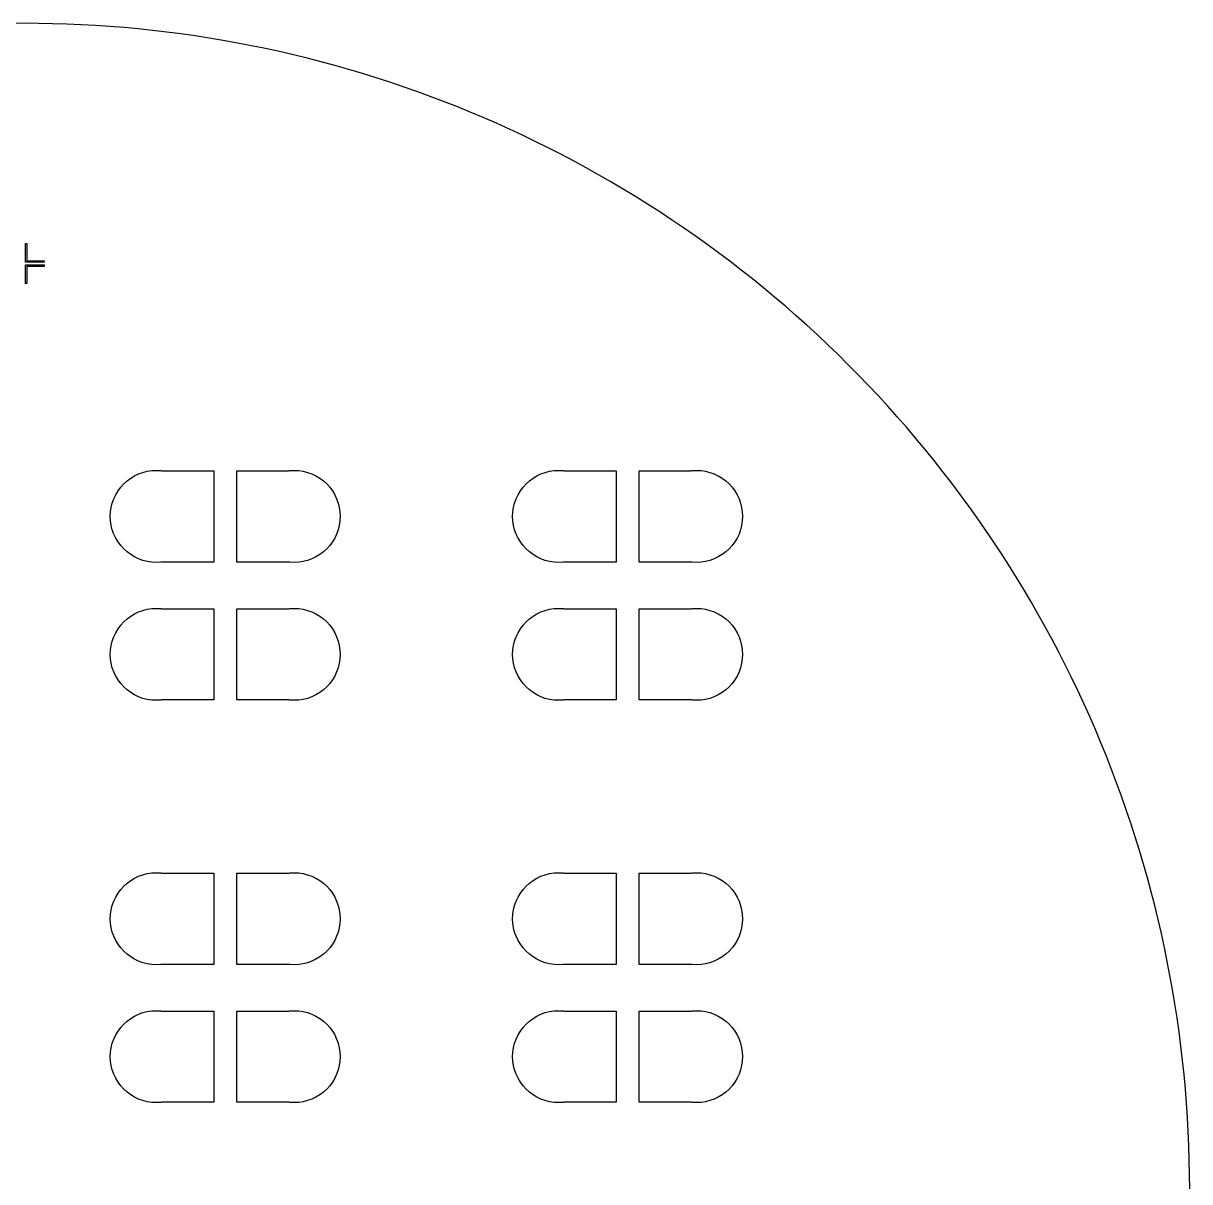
# Model space of a CAD drawing. Extents: x -18 to 83, y -18 to 83.
# Drawn here: x 32.2 to 83, y 32.6 to 83 of the extents above; entities that cross this region are included whole.
import ezdxf

# ---------------------------------------------------------------- set-up
doc = ezdxf.new("R2010")
doc.units = 0

msp = doc.modelspace()

# ---------------------------------------------------------------- linework, layer by layer
for p, q in [((32.25, 82.95), (31.6278, 82.9462)), ((32.8722, 82.9462), (32.25, 82.95)), ((33.4942, 82.9347), (32.8722, 82.9462)), ((34.1161, 82.9156), (33.4942, 82.9347)), ((34.7377, 82.8889), (34.1161, 82.9156)), ((35.3589, 82.8546), (34.7377, 82.8889)), ((35.9797, 82.8126), (35.3589, 82.8546)), ((36.5999, 82.763), (35.9797, 82.8126)), ((37.2195, 82.7059), (36.5999, 82.763)), ((37.8383, 82.6411), (37.2195, 82.7059)), ((38.4562, 82.5687), (37.8383, 82.6411)), ((39.0732, 82.4888), (38.4562, 82.5687)), ((39.6892, 82.4012), (39.0732, 82.4888)), ((40.3041, 82.3062), (39.6892, 82.4012)), ((40.9178, 82.2036), (40.3041, 82.3062)), ((41.5301, 82.0934), (40.9178, 82.2036)), ((42.1411, 81.9758), (41.5301, 82.0934)), ((42.7505, 81.8507), (42.1411, 81.9758)), ((43.3584, 81.7181), (42.7505, 81.8507)), ((43.9646, 81.578), (43.3584, 81.7181)), ((44.5691, 81.4306), (43.9646, 81.578)), ((45.1717, 81.2757), (44.5691, 81.4306)), ((45.7723, 81.1134), (45.1717, 81.2757)), ((46.3709, 80.9438), (45.7723, 81.1134)), ((46.9674, 80.7669), (46.3709, 80.9438)), ((47.5617, 80.5826), (46.9674, 80.7669)), ((48.1537, 80.3911), (47.5617, 80.5826)), ((48.7432, 80.1923), (48.1537, 80.3911)), ((49.3303, 79.9863), (48.7432, 80.1923)), ((49.9148, 79.7731), (49.3303, 79.9863)), ((50.4967, 79.5527), (49.9148, 79.7731)), ((51.0758, 79.3253), (50.4967, 79.5527)), ((51.652, 79.0907), (51.0758, 79.3253)), ((52.2254, 78.8491), (51.652, 79.0907)), ((52.7957, 78.6004), (52.2254, 78.8491)), ((53.363, 78.3448), (52.7957, 78.6004)), ((53.927, 78.0822), (53.363, 78.3448)), ((54.4878, 77.8128), (53.927, 78.0822)), ((55.0453, 77.5365), (54.4878, 77.8128)), ((55.5993, 77.2533), (55.0453, 77.5365)), ((56.1498, 76.9634), (55.5993, 77.2533)), ((56.6967, 76.6667), (56.1498, 76.9634)), ((57.2399, 76.3634), (56.6967, 76.6667)), ((57.7794, 76.0534), (57.2399, 76.3634)), ((58.315, 75.7368), (57.7794, 76.0534)), ((58.8467, 75.4137), (58.315, 75.7368)), ((59.3744, 75.0841), (58.8467, 75.4137)), ((59.898, 74.748), (59.3744, 75.0841)), ((60.4174, 74.4055), (59.898, 74.748)), ((60.9326, 74.0567), (60.4174, 74.4055)), ((61.4435, 73.7015), (60.9326, 74.0567)), ((61.95, 73.3402), (61.4435, 73.7015)), ((32.3125, 72.5625), (32.3125, 73.375)), ((32.3125, 73.375), (32.375, 73.375)), ((32.375, 73.375), (32.375, 72.625)), ((62.452, 72.9726), (61.95, 73.3402)), ((33.125, 72.5625), (32.3125, 72.5625)), ((32.375, 72.625), (33.125, 72.625)), ((33.125, 72.625), (33.125, 72.5625)), ((62.9494, 72.5989), (62.452, 72.9726)), ((63.4422, 72.2192), (62.9494, 72.5989)), ((32.3125, 71.625), (32.3125, 72.4375)), ((32.3125, 72.4375), (33.125, 72.4375)), ((33.125, 72.375), (32.375, 72.375)), ((32.375, 72.375), (32.375, 71.625)), ((33.125, 72.4375), (33.125, 72.375)), ((63.9304, 71.8334), (63.4422, 72.2192)), ((32.375, 71.625), (32.3125, 71.625)), ((64.4137, 71.4416), (63.9304, 71.8334)), ((64.8923, 71.044), (64.4137, 71.4416)), ((65.3659, 70.6405), (64.8923, 71.044)), ((65.8345, 70.2312), (65.3659, 70.6405)), ((66.298, 69.8162), (65.8345, 70.2312)), ((66.7565, 69.3956), (66.298, 69.8162)), ((67.2097, 68.9693), (66.7565, 69.3956)), ((67.6577, 68.5376), (67.2097, 68.9693)), ((68.1003, 68.1003), (67.6577, 68.5376)), ((68.5376, 67.6577), (68.1003, 68.1003)), ((68.9693, 67.2097), (68.5376, 67.6577)), ((69.3956, 66.7565), (68.9693, 67.2097)), ((69.8162, 66.298), (69.3956, 66.7565)), ((70.2312, 65.8345), (69.8162, 66.298)), ((70.6405, 65.3659), (70.2312, 65.8345)), ((71.044, 64.8923), (70.6405, 65.3659)), ((71.4416, 64.4137), (71.044, 64.8923)), ((71.8334, 63.9304), (71.4416, 64.4137)), ((72.2192, 63.4422), (71.8334, 63.9304)), ((37.4194, 63.4139), (37.6098, 63.4616)), ((37.6098, 63.4616), (37.804, 63.4904)), ((37.804, 63.4904), (38, 63.5)), ((38, 63.5), (38.196, 63.4904)), ((38.196, 63.4904), (38.2323, 63.485)), ((38.2323, 63.485), (40.5, 63.485)), ((40.5, 63.485), (40.5, 59.515)), ((41.5, 59.515), (41.5, 63.485)), ((41.5, 63.485), (43.7677, 63.485)), ((43.7677, 63.485), (43.804, 63.4904)), ((43.804, 63.4904), (44, 63.5)), ((44, 63.5), (44.196, 63.4904)), ((44.196, 63.4904), (44.3902, 63.4616)), ((44.3902, 63.4616), (44.5806, 63.4139)), ((54.9194, 63.4139), (55.1098, 63.4616)), ((55.1098, 63.4616), (55.304, 63.4904)), ((55.304, 63.4904), (55.5, 63.5)), ((55.5, 63.5), (55.696, 63.4904)), ((55.696, 63.4904), (55.7323, 63.485)), ((55.7323, 63.485), (58, 63.485)), ((58, 63.485), (58, 59.515)), ((59, 59.515), (59, 63.485)), ((59, 63.485), (61.2677, 63.485)), ((61.2677, 63.485), (61.304, 63.4904)), ((61.304, 63.4904), (61.5, 63.5)), ((61.5, 63.5), (61.696, 63.4904)), ((61.696, 63.4904), (61.8902, 63.4616)), ((61.8902, 63.4616), (62.0806, 63.4139)), ((72.5989, 62.9494), (72.2192, 63.4422)), ((36.454, 62.7688), (36.5858, 62.9142)), ((36.5858, 62.9142), (36.7312, 63.046)), ((36.7312, 63.046), (36.8889, 63.1629)), ((36.8889, 63.1629), (37.0572, 63.2638)), ((37.0572, 63.2638), (37.2346, 63.3477)), ((37.2346, 63.3477), (37.4194, 63.4139)), ((44.5806, 63.4139), (44.7654, 63.3477)), ((44.7654, 63.3477), (44.9428, 63.2638)), ((44.9428, 63.2638), (45.1111, 63.1629)), ((45.1111, 63.1629), (45.2688, 63.046)), ((45.2688, 63.046), (45.4142, 62.9142)), ((45.4142, 62.9142), (45.546, 62.7688)), ((53.954, 62.7688), (54.0858, 62.9142)), ((54.0858, 62.9142), (54.2312, 63.046)), ((54.2312, 63.046), (54.3889, 63.1629)), ((54.3889, 63.1629), (54.5572, 63.2638)), ((54.5572, 63.2638), (54.7346, 63.3477)), ((54.7346, 63.3477), (54.9194, 63.4139)), ((62.0806, 63.4139), (62.2654, 63.3477)), ((62.2654, 63.3477), (62.4428, 63.2638)), ((62.4428, 63.2638), (62.6111, 63.1629)), ((62.6111, 63.1629), (62.7688, 63.046)), ((62.7688, 63.046), (62.9142, 62.9142)), ((62.9142, 62.9142), (63.046, 62.7688)), ((72.9726, 62.452), (72.5989, 62.9494)), ((36.1523, 62.2654), (36.2362, 62.4428)), ((36.2362, 62.4428), (36.3371, 62.6111)), ((36.3371, 62.6111), (36.454, 62.7688)), ((45.546, 62.7688), (45.6629, 62.6111)), ((45.6629, 62.6111), (45.7638, 62.4428)), ((45.7638, 62.4428), (45.8477, 62.2654)), ((53.6523, 62.2654), (53.7362, 62.4428)), ((53.7362, 62.4428), (53.8371, 62.6111)), ((53.8371, 62.6111), (53.954, 62.7688)), ((63.046, 62.7688), (63.1629, 62.6111)), ((63.1629, 62.6111), (63.2638, 62.4428)), ((63.2638, 62.4428), (63.3477, 62.2654)), ((73.3402, 61.95), (72.9726, 62.452)), ((36.0384, 61.8902), (36.0861, 62.0806)), ((36.0861, 62.0806), (36.1523, 62.2654)), ((45.8477, 62.2654), (45.9139, 62.0806)), ((45.9139, 62.0806), (45.9616, 61.8902)), ((53.5384, 61.8902), (53.5861, 62.0806)), ((53.5861, 62.0806), (53.6523, 62.2654)), ((63.3477, 62.2654), (63.4139, 62.0806)), ((63.4139, 62.0806), (63.4616, 61.8902)), ((73.7015, 61.4435), (73.3402, 61.95)), ((36, 61.5), (36.0096, 61.696)), ((36.0096, 61.304), (36, 61.5)), ((36.0096, 61.696), (36.0384, 61.8902)), ((45.9616, 61.8902), (45.9904, 61.696)), ((45.9904, 61.696), (46, 61.5)), ((46, 61.5), (45.9904, 61.304)), ((53.5, 61.5), (53.5096, 61.696)), ((53.5096, 61.304), (53.5, 61.5)), ((53.5096, 61.696), (53.5384, 61.8902)), ((63.4616, 61.8902), (63.4904, 61.696)), ((63.4904, 61.696), (63.5, 61.5)), ((63.5, 61.5), (63.4904, 61.304)), ((74.0567, 60.9326), (73.7015, 61.4435)), ((36.0384, 61.1098), (36.0096, 61.304)), ((36.0861, 60.9194), (36.0384, 61.1098)), ((36.1523, 60.7346), (36.0861, 60.9194)), ((45.9139, 60.9194), (45.8477, 60.7346)), ((45.9616, 61.1098), (45.9139, 60.9194)), ((45.9904, 61.304), (45.9616, 61.1098)), ((53.5384, 61.1098), (53.5096, 61.304)), ((53.5861, 60.9194), (53.5384, 61.1098)), ((53.6523, 60.7346), (53.5861, 60.9194)), ((63.4139, 60.9194), (63.3477, 60.7346)), ((63.4616, 61.1098), (63.4139, 60.9194)), ((63.4904, 61.304), (63.4616, 61.1098)), ((74.4055, 60.4174), (74.0567, 60.9326)), ((36.2362, 60.5572), (36.1523, 60.7346)), ((36.3371, 60.3889), (36.2362, 60.5572)), ((36.454, 60.2312), (36.3371, 60.3889)), ((45.6629, 60.3889), (45.546, 60.2312)), ((45.7638, 60.5572), (45.6629, 60.3889)), ((45.8477, 60.7346), (45.7638, 60.5572)), ((53.7362, 60.5572), (53.6523, 60.7346)), ((53.8371, 60.3889), (53.7362, 60.5572)), ((53.954, 60.2312), (53.8371, 60.3889)), ((63.1629, 60.3889), (63.046, 60.2312)), ((63.2638, 60.5572), (63.1629, 60.3889)), ((63.3477, 60.7346), (63.2638, 60.5572)), ((74.748, 59.898), (74.4055, 60.4174)), ((36.5858, 60.0858), (36.454, 60.2312)), ((36.7312, 59.954), (36.5858, 60.0858)), ((36.8889, 59.8371), (36.7312, 59.954)), ((45.2688, 59.954), (45.1111, 59.8371)), ((45.4142, 60.0858), (45.2688, 59.954)), ((45.546, 60.2312), (45.4142, 60.0858)), ((54.0858, 60.0858), (53.954, 60.2312)), ((54.2312, 59.954), (54.0858, 60.0858)), ((54.3889, 59.8371), (54.2312, 59.954)), ((62.7688, 59.954), (62.6111, 59.8371)), ((62.9142, 60.0858), (62.7688, 59.954)), ((63.046, 60.2312), (62.9142, 60.0858)), ((75.0841, 59.3744), (74.748, 59.898)), ((37.0572, 59.7362), (36.8889, 59.8371)), ((37.2346, 59.6523), (37.0572, 59.7362)), ((37.4194, 59.5861), (37.2346, 59.6523)), ((37.6098, 59.5384), (37.4194, 59.5861)), ((37.804, 59.5096), (37.6098, 59.5384)), ((38, 59.5), (37.804, 59.5096)), ((38.196, 59.5096), (38, 59.5)), ((38.2323, 59.515), (38.196, 59.5096)), ((40.5, 59.515), (38.2323, 59.515)), ((43.7677, 59.515), (41.5, 59.515)), ((43.804, 59.5096), (43.7677, 59.515)), ((44, 59.5), (43.804, 59.5096)), ((44.196, 59.5096), (44, 59.5)), ((44.3902, 59.5384), (44.196, 59.5096)), ((44.5806, 59.5861), (44.3902, 59.5384)), ((44.7654, 59.6523), (44.5806, 59.5861)), ((44.9428, 59.7362), (44.7654, 59.6523)), ((45.1111, 59.8371), (44.9428, 59.7362)), ((54.5572, 59.7362), (54.3889, 59.8371)), ((54.7346, 59.6523), (54.5572, 59.7362)), ((54.9194, 59.5861), (54.7346, 59.6523)), ((55.1098, 59.5384), (54.9194, 59.5861)), ((55.304, 59.5096), (55.1098, 59.5384)), ((55.5, 59.5), (55.304, 59.5096)), ((55.696, 59.5096), (55.5, 59.5)), ((55.7323, 59.515), (55.696, 59.5096)), ((58, 59.515), (55.7323, 59.515)), ((61.2677, 59.515), (59, 59.515)), ((61.304, 59.5096), (61.2677, 59.515)), ((61.5, 59.5), (61.304, 59.5096)), ((61.696, 59.5096), (61.5, 59.5)), ((61.8902, 59.5384), (61.696, 59.5096)), ((62.0806, 59.5861), (61.8902, 59.5384)), ((62.2654, 59.6523), (62.0806, 59.5861)), ((62.4428, 59.7362), (62.2654, 59.6523)), ((62.6111, 59.8371), (62.4428, 59.7362)), ((75.4137, 58.8467), (75.0841, 59.3744)), ((75.7368, 58.315), (75.4137, 58.8467)), ((76.0534, 57.7794), (75.7368, 58.315)), ((37.0572, 57.2638), (37.2346, 57.3477)), ((37.2346, 57.3477), (37.4194, 57.4139)), ((37.4194, 57.4139), (37.6098, 57.4616)), ((37.6098, 57.4616), (37.804, 57.4904)), ((37.804, 57.4904), (38, 57.5)), ((38, 57.5), (38.196, 57.4904)), ((38.196, 57.4904), (38.2323, 57.485)), ((38.2323, 57.485), (40.5, 57.485)), ((40.5, 57.485), (40.5, 53.515)), ((41.5, 53.515), (41.5, 57.485)), ((41.5, 57.485), (43.7677, 57.485)), ((43.7677, 57.485), (43.804, 57.4904)), ((43.804, 57.4904), (44, 57.5)), ((44, 57.5), (44.196, 57.4904)), ((44.196, 57.4904), (44.3902, 57.4616)), ((44.3902, 57.4616), (44.5806, 57.4139)), ((44.5806, 57.4139), (44.7654, 57.3477)), ((44.7654, 57.3477), (44.9428, 57.2638)), ((54.5572, 57.2638), (54.7346, 57.3477)), ((54.7346, 57.3477), (54.9194, 57.4139)), ((54.9194, 57.4139), (55.1098, 57.4616)), ((55.1098, 57.4616), (55.304, 57.4904)), ((55.304, 57.4904), (55.5, 57.5)), ((55.5, 57.5), (55.696, 57.4904)), ((55.696, 57.4904), (55.7323, 57.485)), ((55.7323, 57.485), (58, 57.485)), ((58, 57.485), (58, 53.515)), ((59, 53.515), (59, 57.485)), ((59, 57.485), (61.2677, 57.485)), ((61.2677, 57.485), (61.304, 57.4904)), ((61.304, 57.4904), (61.5, 57.5)), ((61.5, 57.5), (61.696, 57.4904)), ((61.696, 57.4904), (61.8902, 57.4616)), ((61.8902, 57.4616), (62.0806, 57.4139)), ((62.0806, 57.4139), (62.2654, 57.3477)), ((62.2654, 57.3477), (62.4428, 57.2638)), ((76.3634, 57.2399), (76.0534, 57.7794)), ((36.454, 56.7688), (36.5858, 56.9142)), ((36.5858, 56.9142), (36.7312, 57.046)), ((36.7312, 57.046), (36.8889, 57.1629)), ((36.8889, 57.1629), (37.0572, 57.2638)), ((44.9428, 57.2638), (45.1111, 57.1629)), ((45.1111, 57.1629), (45.2688, 57.046)), ((45.2688, 57.046), (45.4142, 56.9142)), ((45.4142, 56.9142), (45.546, 56.7688)), ((53.954, 56.7688), (54.0858, 56.9142)), ((54.0858, 56.9142), (54.2312, 57.046)), ((54.2312, 57.046), (54.3889, 57.1629)), ((54.3889, 57.1629), (54.5572, 57.2638)), ((62.4428, 57.2638), (62.6111, 57.1629)), ((62.6111, 57.1629), (62.7688, 57.046)), ((62.7688, 57.046), (62.9142, 56.9142)), ((62.9142, 56.9142), (63.046, 56.7688)), ((76.6667, 56.6967), (76.3634, 57.2399)), ((36.1523, 56.2654), (36.2362, 56.4428)), ((36.2362, 56.4428), (36.3371, 56.6111)), ((36.3371, 56.6111), (36.454, 56.7688)), ((45.546, 56.7688), (45.6629, 56.6111)), ((45.6629, 56.6111), (45.7638, 56.4428)), ((45.7638, 56.4428), (45.8477, 56.2654)), ((53.6523, 56.2654), (53.7362, 56.4428)), ((53.7362, 56.4428), (53.8371, 56.6111)), ((53.8371, 56.6111), (53.954, 56.7688)), ((63.046, 56.7688), (63.1629, 56.6111)), ((63.1629, 56.6111), (63.2638, 56.4428)), ((63.2638, 56.4428), (63.3477, 56.2654)), ((76.9634, 56.1498), (76.6667, 56.6967)), ((36.0096, 55.696), (36.0384, 55.8902)), ((36.0384, 55.8902), (36.0861, 56.0806)), ((36.0861, 56.0806), (36.1523, 56.2654)), ((45.8477, 56.2654), (45.9139, 56.0806)), ((45.9139, 56.0806), (45.9616, 55.8902)), ((45.9616, 55.8902), (45.9904, 55.696)), ((53.5096, 55.696), (53.5384, 55.8902)), ((53.5384, 55.8902), (53.5861, 56.0806)), ((53.5861, 56.0806), (53.6523, 56.2654)), ((63.3477, 56.2654), (63.4139, 56.0806)), ((63.4139, 56.0806), (63.4616, 55.8902)), ((63.4616, 55.8902), (63.4904, 55.696)), ((77.2533, 55.5993), (76.9634, 56.1498)), ((36, 55.5), (36.0096, 55.696)), ((36.0096, 55.304), (36, 55.5)), ((36.0384, 55.1098), (36.0096, 55.304)), ((45.9904, 55.304), (45.9616, 55.1098)), ((45.9904, 55.696), (46, 55.5)), ((46, 55.5), (45.9904, 55.304)), ((53.5, 55.5), (53.5096, 55.696)), ((53.5096, 55.304), (53.5, 55.5)), ((53.5384, 55.1098), (53.5096, 55.304)), ((63.4904, 55.304), (63.4616, 55.1098)), ((63.4904, 55.696), (63.5, 55.5)), ((63.5, 55.5), (63.4904, 55.304)), ((77.5365, 55.0453), (77.2533, 55.5993)), ((36.0861, 54.9194), (36.0384, 55.1098)), ((36.1523, 54.7346), (36.0861, 54.9194)), ((45.9139, 54.9194), (45.8477, 54.7346)), ((45.9616, 55.1098), (45.9139, 54.9194)), ((53.5861, 54.9194), (53.5384, 55.1098)), ((53.6523, 54.7346), (53.5861, 54.9194)), ((63.4139, 54.9194), (63.3477, 54.7346)), ((63.4616, 55.1098), (63.4139, 54.9194)), ((77.8128, 54.4878), (77.5365, 55.0453)), ((36.2362, 54.5572), (36.1523, 54.7346)), ((36.3371, 54.3889), (36.2362, 54.5572)), ((36.454, 54.2312), (36.3371, 54.3889)), ((45.6629, 54.3889), (45.546, 54.2312)), ((45.7638, 54.5572), (45.6629, 54.3889)), ((45.8477, 54.7346), (45.7638, 54.5572)), ((53.7362, 54.5572), (53.6523, 54.7346)), ((53.8371, 54.3889), (53.7362, 54.5572)), ((53.954, 54.2312), (53.8371, 54.3889)), ((63.1629, 54.3889), (63.046, 54.2312)), ((63.2638, 54.5572), (63.1629, 54.3889)), ((63.3477, 54.7346), (63.2638, 54.5572)), ((78.0822, 53.927), (77.8128, 54.4878)), ((36.5858, 54.0858), (36.454, 54.2312)), ((36.7312, 53.954), (36.5858, 54.0858)), ((36.8889, 53.8371), (36.7312, 53.954)), ((37.0572, 53.7362), (36.8889, 53.8371)), ((45.1111, 53.8371), (44.9428, 53.7362)), ((45.2688, 53.954), (45.1111, 53.8371)), ((45.4142, 54.0858), (45.2688, 53.954)), ((45.546, 54.2312), (45.4142, 54.0858)), ((54.0858, 54.0858), (53.954, 54.2312)), ((54.2312, 53.954), (54.0858, 54.0858)), ((54.3889, 53.8371), (54.2312, 53.954)), ((54.5572, 53.7362), (54.3889, 53.8371)), ((62.6111, 53.8371), (62.4428, 53.7362)), ((62.7688, 53.954), (62.6111, 53.8371)), ((62.9142, 54.0858), (62.7688, 53.954)), ((63.046, 54.2312), (62.9142, 54.0858)), ((78.3448, 53.363), (78.0822, 53.927)), ((37.2346, 53.6523), (37.0572, 53.7362)), ((37.4194, 53.5861), (37.2346, 53.6523)), ((37.6098, 53.5384), (37.4194, 53.5861)), ((37.804, 53.5096), (37.6098, 53.5384)), ((38, 53.5), (37.804, 53.5096)), ((38.196, 53.5096), (38, 53.5)), ((38.2323, 53.515), (38.196, 53.5096)), ((40.5, 53.515), (38.2323, 53.515)), ((43.7677, 53.515), (41.5, 53.515)), ((43.804, 53.5096), (43.7677, 53.515)), ((44, 53.5), (43.804, 53.5096)), ((44.196, 53.5096), (44, 53.5)), ((44.3902, 53.5384), (44.196, 53.5096)), ((44.5806, 53.5861), (44.3902, 53.5384)), ((44.7654, 53.6523), (44.5806, 53.5861)), ((44.9428, 53.7362), (44.7654, 53.6523)), ((54.7346, 53.6523), (54.5572, 53.7362)), ((54.9194, 53.5861), (54.7346, 53.6523)), ((55.1098, 53.5384), (54.9194, 53.5861)), ((55.304, 53.5096), (55.1098, 53.5384)), ((55.5, 53.5), (55.304, 53.5096)), ((55.696, 53.5096), (55.5, 53.5)), ((55.7323, 53.515), (55.696, 53.5096)), ((58, 53.515), (55.7323, 53.515)), ((61.2677, 53.515), (59, 53.515)), ((61.304, 53.5096), (61.2677, 53.515)), ((61.5, 53.5), (61.304, 53.5096)), ((61.696, 53.5096), (61.5, 53.5)), ((61.8902, 53.5384), (61.696, 53.5096)), ((62.0806, 53.5861), (61.8902, 53.5384)), ((62.2654, 53.6523), (62.0806, 53.5861)), ((62.4428, 53.7362), (62.2654, 53.6523)), ((78.6004, 52.7957), (78.3448, 53.363)), ((78.8491, 52.2254), (78.6004, 52.7957)), ((79.0907, 51.652), (78.8491, 52.2254)), ((79.3253, 51.0758), (79.0907, 51.652)), ((79.5527, 50.4967), (79.3253, 51.0758)), ((79.7731, 49.9148), (79.5527, 50.4967)), ((79.9863, 49.3303), (79.7731, 49.9148)), ((80.1923, 48.7432), (79.9863, 49.3303)), ((80.3911, 48.1537), (80.1923, 48.7432)), ((80.5826, 47.5617), (80.3911, 48.1537)), ((80.7669, 46.9674), (80.5826, 47.5617)), ((80.9438, 46.3709), (80.7669, 46.9674)), ((81.1134, 45.7723), (80.9438, 46.3709)), ((36.7312, 45.546), (36.8889, 45.6629)), ((36.8889, 45.6629), (37.0572, 45.7638)), ((37.0572, 45.7638), (37.2346, 45.8477)), ((37.2346, 45.8477), (37.4194, 45.9139)), ((37.4194, 45.9139), (37.6098, 45.9616)), ((37.6098, 45.9616), (37.804, 45.9904)), ((37.804, 45.9904), (38, 46)), ((38, 46), (38.196, 45.9904)), ((38.196, 45.9904), (38.2323, 45.985)), ((38.2323, 45.985), (40.5, 45.985)), ((40.5, 45.985), (40.5, 42.015)), ((41.5, 42.015), (41.5, 45.985)), ((41.5, 45.985), (43.7677, 45.985)), ((43.7677, 45.985), (43.804, 45.9904)), ((43.804, 45.9904), (44, 46)), ((44, 46), (44.196, 45.9904)), ((44.196, 45.9904), (44.3902, 45.9616)), ((44.3902, 45.9616), (44.5806, 45.9139)), ((44.5806, 45.9139), (44.7654, 45.8477)), ((44.7654, 45.8477), (44.9428, 45.7638)), ((44.9428, 45.7638), (45.1111, 45.6629)), ((45.1111, 45.6629), (45.2688, 45.546)), ((54.2312, 45.546), (54.3889, 45.6629)), ((54.3889, 45.6629), (54.5572, 45.7638)), ((54.5572, 45.7638), (54.7346, 45.8477)), ((54.7346, 45.8477), (54.9194, 45.9139)), ((54.9194, 45.9139), (55.1098, 45.9616)), ((55.1098, 45.9616), (55.304, 45.9904)), ((55.304, 45.9904), (55.5, 46)), ((55.5, 46), (55.696, 45.9904)), ((55.696, 45.9904), (55.7323, 45.985)), ((55.7323, 45.985), (58, 45.985)), ((58, 45.985), (58, 42.015)), ((59, 42.015), (59, 45.985)), ((59, 45.985), (61.2677, 45.985)), ((61.2677, 45.985), (61.304, 45.9904)), ((61.304, 45.9904), (61.5, 46)), ((61.5, 46), (61.696, 45.9904)), ((61.696, 45.9904), (61.8902, 45.9616)), ((61.8902, 45.9616), (62.0806, 45.9139)), ((62.0806, 45.9139), (62.2654, 45.8477)), ((62.2654, 45.8477), (62.4428, 45.7638)), ((62.4428, 45.7638), (62.6111, 45.6629)), ((62.6111, 45.6629), (62.7688, 45.546)), ((81.2757, 45.1717), (81.1134, 45.7723)), ((36.3371, 45.1111), (36.454, 45.2688)), ((36.454, 45.2688), (36.5858, 45.4142)), ((36.5858, 45.4142), (36.7312, 45.546)), ((45.2688, 45.546), (45.4142, 45.4142)), ((45.4142, 45.4142), (45.546, 45.2688)), ((45.546, 45.2688), (45.6629, 45.1111)), ((53.8371, 45.1111), (53.954, 45.2688)), ((53.954, 45.2688), (54.0858, 45.4142)), ((54.0858, 45.4142), (54.2312, 45.546)), ((62.7688, 45.546), (62.9142, 45.4142)), ((62.9142, 45.4142), (63.046, 45.2688)), ((63.046, 45.2688), (63.1629, 45.1111)), ((81.4306, 44.5691), (81.2757, 45.1717)), ((36.0861, 44.5806), (36.1523, 44.7654)), ((36.1523, 44.7654), (36.2362, 44.9428)), ((36.2362, 44.9428), (36.3371, 45.1111)), ((45.6629, 45.1111), (45.7638, 44.9428)), ((45.7638, 44.9428), (45.8477, 44.7654)), ((45.8477, 44.7654), (45.9139, 44.5806)), ((53.5861, 44.5806), (53.6523, 44.7654)), ((53.6523, 44.7654), (53.7362, 44.9428)), ((53.7362, 44.9428), (53.8371, 45.1111)), ((63.1629, 45.1111), (63.2638, 44.9428)), ((63.2638, 44.9428), (63.3477, 44.7654)), ((63.3477, 44.7654), (63.4139, 44.5806)), ((36, 44), (36.0096, 44.196)), ((36.0096, 44.196), (36.0384, 44.3902)), ((36.0384, 44.3902), (36.0861, 44.5806)), ((45.9139, 44.5806), (45.9616, 44.3902)), ((45.9616, 44.3902), (45.9904, 44.196)), ((45.9904, 44.196), (46, 44)), ((53.5, 44), (53.5096, 44.196)), ((53.5096, 44.196), (53.5384, 44.3902)), ((53.5384, 44.3902), (53.5861, 44.5806)), ((63.4139, 44.5806), (63.4616, 44.3902)), ((63.4616, 44.3902), (63.4904, 44.196)), ((63.4904, 44.196), (63.5, 44)), ((81.578, 43.9646), (81.4306, 44.5691)), ((36.0096, 43.804), (36, 44)), ((36.0384, 43.6098), (36.0096, 43.804)), ((45.9904, 43.804), (45.9616, 43.6098)), ((46, 44), (45.9904, 43.804)), ((53.5096, 43.804), (53.5, 44)), ((53.5384, 43.6098), (53.5096, 43.804)), ((63.4904, 43.804), (63.4616, 43.6098)), ((63.5, 44), (63.4904, 43.804)), ((81.7181, 43.3584), (81.578, 43.9646)), ((36.0861, 43.4194), (36.0384, 43.6098)), ((36.1523, 43.2346), (36.0861, 43.4194)), ((36.2362, 43.0572), (36.1523, 43.2346)), ((45.8477, 43.2346), (45.7638, 43.0572)), ((45.9139, 43.4194), (45.8477, 43.2346)), ((45.9616, 43.6098), (45.9139, 43.4194)), ((53.5861, 43.4194), (53.5384, 43.6098)), ((53.6523, 43.2346), (53.5861, 43.4194)), ((53.7362, 43.0572), (53.6523, 43.2346)), ((63.3477, 43.2346), (63.2638, 43.0572)), ((63.4139, 43.4194), (63.3477, 43.2346)), ((63.4616, 43.6098), (63.4139, 43.4194)), ((81.8507, 42.7505), (81.7181, 43.3584)), ((36.3371, 42.8889), (36.2362, 43.0572)), ((36.454, 42.7312), (36.3371, 42.8889)), ((36.5858, 42.5858), (36.454, 42.7312)), ((45.546, 42.7312), (45.4142, 42.5858)), ((45.6629, 42.8889), (45.546, 42.7312)), ((45.7638, 43.0572), (45.6629, 42.8889)), ((53.8371, 42.8889), (53.7362, 43.0572)), ((53.954, 42.7312), (53.8371, 42.8889)), ((54.0858, 42.5858), (53.954, 42.7312)), ((63.046, 42.7312), (62.9142, 42.5858)), ((63.1629, 42.8889), (63.046, 42.7312)), ((63.2638, 43.0572), (63.1629, 42.8889)), ((81.9758, 42.1411), (81.8507, 42.7505)), ((36.7312, 42.454), (36.5858, 42.5858)), ((36.8889, 42.3371), (36.7312, 42.454)), ((37.0572, 42.2362), (36.8889, 42.3371)), ((37.2346, 42.1523), (37.0572, 42.2362)), ((37.4194, 42.0861), (37.2346, 42.1523)), ((44.7654, 42.1523), (44.5806, 42.0861)), ((44.9428, 42.2362), (44.7654, 42.1523)), ((45.1111, 42.3371), (44.9428, 42.2362)), ((45.2688, 42.454), (45.1111, 42.3371)), ((45.4142, 42.5858), (45.2688, 42.454)), ((54.2312, 42.454), (54.0858, 42.5858)), ((54.3889, 42.3371), (54.2312, 42.454)), ((54.5572, 42.2362), (54.3889, 42.3371)), ((54.7346, 42.1523), (54.5572, 42.2362)), ((54.9194, 42.0861), (54.7346, 42.1523)), ((62.2654, 42.1523), (62.0806, 42.0861)), ((62.4428, 42.2362), (62.2654, 42.1523)), ((62.6111, 42.3371), (62.4428, 42.2362)), ((62.7688, 42.454), (62.6111, 42.3371)), ((62.9142, 42.5858), (62.7688, 42.454)), ((82.0934, 41.5301), (81.9758, 42.1411)), ((37.6098, 42.0384), (37.4194, 42.0861)), ((37.804, 42.0096), (37.6098, 42.0384)), ((38, 42), (37.804, 42.0096)), ((38.196, 42.0096), (38, 42)), ((38.2323, 42.015), (38.196, 42.0096)), ((40.5, 42.015), (38.2323, 42.015)), ((43.7677, 42.015), (41.5, 42.015)), ((43.804, 42.0096), (43.7677, 42.015)), ((44, 42), (43.804, 42.0096)), ((44.196, 42.0096), (44, 42)), ((44.3902, 42.0384), (44.196, 42.0096)), ((44.5806, 42.0861), (44.3902, 42.0384)), ((55.1098, 42.0384), (54.9194, 42.0861)), ((55.304, 42.0096), (55.1098, 42.0384)), ((55.5, 42), (55.304, 42.0096)), ((55.696, 42.0096), (55.5, 42)), ((55.7323, 42.015), (55.696, 42.0096)), ((58, 42.015), (55.7323, 42.015)), ((61.2677, 42.015), (59, 42.015)), ((61.304, 42.0096), (61.2677, 42.015)), ((61.5, 42), (61.304, 42.0096)), ((61.696, 42.0096), (61.5, 42)), ((61.8902, 42.0384), (61.696, 42.0096)), ((62.0806, 42.0861), (61.8902, 42.0384)), ((82.2036, 40.9178), (82.0934, 41.5301)), ((82.3062, 40.3041), (82.2036, 40.9178)), ((82.4012, 39.6892), (82.3062, 40.3041)), ((36.7312, 39.546), (36.8889, 39.6629)), ((36.8889, 39.6629), (37.0572, 39.7638)), ((37.0572, 39.7638), (37.2346, 39.8477)), ((37.2346, 39.8477), (37.4194, 39.9139)), ((37.4194, 39.9139), (37.6098, 39.9616)), ((37.6098, 39.9616), (37.804, 39.9904)), ((37.804, 39.9904), (38, 40)), ((38, 40), (38.196, 39.9904)), ((38.196, 39.9904), (38.2323, 39.985)), ((38.2323, 39.985), (40.5, 39.985)), ((40.5, 39.985), (40.5, 36.015)), ((41.5, 36.015), (41.5, 39.985)), ((41.5, 39.985), (43.7677, 39.985)), ((43.7677, 39.985), (43.804, 39.9904)), ((43.804, 39.9904), (44, 40)), ((44, 40), (44.196, 39.9904)), ((44.196, 39.9904), (44.3902, 39.9616)), ((44.3902, 39.9616), (44.5806, 39.9139)), ((44.5806, 39.9139), (44.7654, 39.8477)), ((44.7654, 39.8477), (44.9428, 39.7638)), ((44.9428, 39.7638), (45.1111, 39.6629)), ((45.1111, 39.6629), (45.2688, 39.546)), ((54.2312, 39.546), (54.3889, 39.6629)), ((54.3889, 39.6629), (54.5572, 39.7638)), ((54.5572, 39.7638), (54.7346, 39.8477)), ((54.7346, 39.8477), (54.9194, 39.9139)), ((54.9194, 39.9139), (55.1098, 39.9616)), ((55.1098, 39.9616), (55.304, 39.9904)), ((55.304, 39.9904), (55.5, 40)), ((55.5, 40), (55.696, 39.9904)), ((55.696, 39.9904), (55.7323, 39.985)), ((55.7323, 39.985), (58, 39.985)), ((58, 39.985), (58, 36.015)), ((59, 36.015), (59, 39.985)), ((59, 39.985), (61.2677, 39.985)), ((61.2677, 39.985), (61.304, 39.9904)), ((61.304, 39.9904), (61.5, 40)), ((61.5, 40), (61.696, 39.9904)), ((61.696, 39.9904), (61.8902, 39.9616)), ((61.8902, 39.9616), (62.0806, 39.9139)), ((62.0806, 39.9139), (62.2654, 39.8477)), ((62.2654, 39.8477), (62.4428, 39.7638)), ((62.4428, 39.7638), (62.6111, 39.6629)), ((62.6111, 39.6629), (62.7688, 39.546)), ((82.4888, 39.0732), (82.4012, 39.6892)), ((36.2362, 38.9428), (36.3371, 39.1111)), ((36.3371, 39.1111), (36.454, 39.2688)), ((36.454, 39.2688), (36.5858, 39.4142)), ((36.5858, 39.4142), (36.7312, 39.546)), ((45.2688, 39.546), (45.4142, 39.4142)), ((45.4142, 39.4142), (45.546, 39.2688)), ((45.546, 39.2688), (45.6629, 39.1111)), ((45.6629, 39.1111), (45.7638, 38.9428)), ((53.7362, 38.9428), (53.8371, 39.1111)), ((53.8371, 39.1111), (53.954, 39.2688)), ((53.954, 39.2688), (54.0858, 39.4142)), ((54.0858, 39.4142), (54.2312, 39.546)), ((62.7688, 39.546), (62.9142, 39.4142)), ((62.9142, 39.4142), (63.046, 39.2688)), ((63.046, 39.2688), (63.1629, 39.1111)), ((63.1629, 39.1111), (63.2638, 38.9428)), ((82.5687, 38.4562), (82.4888, 39.0732)), ((36.0384, 38.3902), (36.0861, 38.5806)), ((36.0861, 38.5806), (36.1523, 38.7654)), ((36.1523, 38.7654), (36.2362, 38.9428)), ((45.7638, 38.9428), (45.8477, 38.7654)), ((45.8477, 38.7654), (45.9139, 38.5806)), ((45.9139, 38.5806), (45.9616, 38.3902)), ((53.5384, 38.3902), (53.5861, 38.5806)), ((53.5861, 38.5806), (53.6523, 38.7654)), ((53.6523, 38.7654), (53.7362, 38.9428)), ((63.2638, 38.9428), (63.3477, 38.7654)), ((63.3477, 38.7654), (63.4139, 38.5806)), ((63.4139, 38.5806), (63.4616, 38.3902)), ((36, 38), (36.0096, 38.196)), ((36.0096, 38.196), (36.0384, 38.3902)), ((45.9616, 38.3902), (45.9904, 38.196)), ((45.9904, 38.196), (46, 38)), ((53.5, 38), (53.5096, 38.196)), ((53.5096, 38.196), (53.5384, 38.3902)), ((63.4616, 38.3902), (63.4904, 38.196)), ((63.4904, 38.196), (63.5, 38)), ((82.6411, 37.8383), (82.5687, 38.4562)), ((36.0096, 37.804), (36, 38)), ((36.0384, 37.6098), (36.0096, 37.804)), ((36.0861, 37.4194), (36.0384, 37.6098)), ((45.9616, 37.6098), (45.9139, 37.4194)), ((45.9904, 37.804), (45.9616, 37.6098)), ((46, 38), (45.9904, 37.804)), ((53.5096, 37.804), (53.5, 38)), ((53.5384, 37.6098), (53.5096, 37.804)), ((53.5861, 37.4194), (53.5384, 37.6098)), ((63.4616, 37.6098), (63.4139, 37.4194)), ((63.4904, 37.804), (63.4616, 37.6098)), ((63.5, 38), (63.4904, 37.804)), ((82.7059, 37.2195), (82.6411, 37.8383)), ((36.1523, 37.2346), (36.0861, 37.4194)), ((36.2362, 37.0572), (36.1523, 37.2346)), ((36.3371, 36.8889), (36.2362, 37.0572)), ((45.7638, 37.0572), (45.6629, 36.8889)), ((45.8477, 37.2346), (45.7638, 37.0572)), ((45.9139, 37.4194), (45.8477, 37.2346)), ((53.6523, 37.2346), (53.5861, 37.4194)), ((53.7362, 37.0572), (53.6523, 37.2346)), ((53.8371, 36.8889), (53.7362, 37.0572)), ((63.2638, 37.0572), (63.1629, 36.8889)), ((63.3477, 37.2346), (63.2638, 37.0572)), ((63.4139, 37.4194), (63.3477, 37.2346)), ((82.763, 36.5999), (82.7059, 37.2195)), ((36.454, 36.7312), (36.3371, 36.8889)), ((36.5858, 36.5858), (36.454, 36.7312)), ((36.7312, 36.454), (36.5858, 36.5858)), ((45.4142, 36.5858), (45.2688, 36.454)), ((45.546, 36.7312), (45.4142, 36.5858)), ((45.6629, 36.8889), (45.546, 36.7312)), ((53.954, 36.7312), (53.8371, 36.8889)), ((54.0858, 36.5858), (53.954, 36.7312)), ((54.2312, 36.454), (54.0858, 36.5858)), ((62.9142, 36.5858), (62.7688, 36.454)), ((63.046, 36.7312), (62.9142, 36.5858)), ((63.1629, 36.8889), (63.046, 36.7312)), ((82.8126, 35.9797), (82.763, 36.5999)), ((36.8889, 36.3371), (36.7312, 36.454)), ((37.0572, 36.2362), (36.8889, 36.3371)), ((37.2346, 36.1523), (37.0572, 36.2362)), ((37.4194, 36.0861), (37.2346, 36.1523)), ((37.6098, 36.0384), (37.4194, 36.0861)), ((37.804, 36.0096), (37.6098, 36.0384)), ((44.3902, 36.0384), (44.196, 36.0096)), ((44.5806, 36.0861), (44.3902, 36.0384)), ((44.7654, 36.1523), (44.5806, 36.0861)), ((44.9428, 36.2362), (44.7654, 36.1523)), ((45.1111, 36.3371), (44.9428, 36.2362)), ((45.2688, 36.454), (45.1111, 36.3371)), ((54.3889, 36.3371), (54.2312, 36.454)), ((54.5572, 36.2362), (54.3889, 36.3371)), ((54.7346, 36.1523), (54.5572, 36.2362)), ((54.9194, 36.0861), (54.7346, 36.1523)), ((55.1098, 36.0384), (54.9194, 36.0861)), ((55.304, 36.0096), (55.1098, 36.0384)), ((61.8902, 36.0384), (61.696, 36.0096)), ((62.0806, 36.0861), (61.8902, 36.0384)), ((62.2654, 36.1523), (62.0806, 36.0861)), ((62.4428, 36.2362), (62.2654, 36.1523)), ((62.6111, 36.3371), (62.4428, 36.2362)), ((62.7688, 36.454), (62.6111, 36.3371)), ((38, 36), (37.804, 36.0096)), ((38.196, 36.0096), (38, 36)), ((38.2323, 36.015), (38.196, 36.0096)), ((40.5, 36.015), (38.2323, 36.015)), ((43.7677, 36.015), (41.5, 36.015)), ((43.804, 36.0096), (43.7677, 36.015)), ((44, 36), (43.804, 36.0096)), ((44.196, 36.0096), (44, 36)), ((55.5, 36), (55.304, 36.0096)), ((55.696, 36.0096), (55.5, 36)), ((55.7323, 36.015), (55.696, 36.0096)), ((58, 36.015), (55.7323, 36.015)), ((61.2677, 36.015), (59, 36.015)), ((61.304, 36.0096), (61.2677, 36.015)), ((61.5, 36), (61.304, 36.0096)), ((61.696, 36.0096), (61.5, 36)), ((82.8546, 35.3589), (82.8126, 35.9797)), ((82.8889, 34.7377), (82.8546, 35.3589)), ((82.9156, 34.1161), (82.8889, 34.7377)), ((82.9347, 33.4942), (82.9156, 34.1161)), ((82.9462, 32.8722), (82.9347, 33.4942)), ((82.95, 32.25), (82.9462, 32.8722))]:
    msp.add_line(p, q)

doc.saveas('drawing.dxf')
